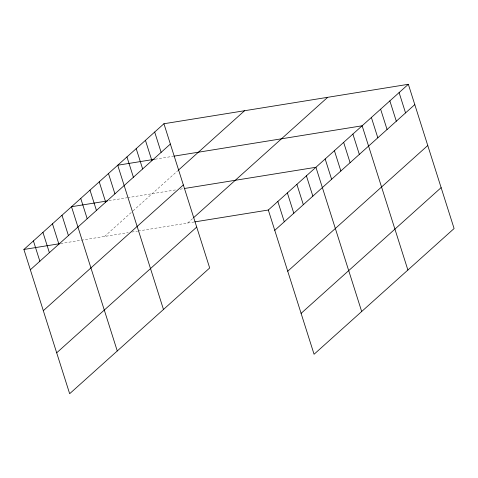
<?xml version="1.0" encoding="UTF-8"?>
<svg xmlns="http://www.w3.org/2000/svg" width="478" height="478" viewBox="0 0 478 478"><rect width="100%" height="100%" fill="white"/><g stroke="black" fill="none" stroke-linecap="round" stroke-linejoin="round"><path stroke-width="0.36" stroke-dasharray="2.39 1.79" d="M104.557 236.449L131.534 212.226M133.123 210.804L177.72 170.766M187.657 223.041L192.951 218.291M155.165 159.192L173.173 156.282M108.96 200.676L126.963 197.773M127.68 197.659L176.525 189.772M180.104 189.192L183.689 188.619M60.628 243.541L128.2 232.637M131.779 232.057L137.515 231.131M138.226 231.017L194.14 221.995"/><path stroke-width="0.72" d="M163.93 123.742L209.681 267.979L69.657 393.705L23.9 249.468L163.93 123.742L408.343 84.295L454.1 228.532L314.07 354.258L268.319 210.021L408.343 84.295M30.341 269.783L170.371 144.057M178.264 170.276L244.587 110.723M43.319 310.676L183.343 184.95M193.476 217.813L327.687 97.315M56.685 352.812L196.709 227.086M274.76 230.336L414.79 104.61M287.732 271.229L427.762 145.503M301.098 313.359L441.128 187.639M154.448 159.305L117.719 165.233L163.476 309.469M173.89 156.169L362.139 125.786L407.889 270.022M107.52 200.909L71.509 206.723L117.265 350.96M184.406 188.499L315.928 167.276L361.679 311.507M23.9 249.468L59.905 243.661M194.863 221.876L268.319 210.021M399.106 92.595L405.547 112.904M389.863 100.888L396.304 121.203M380.619 109.187L387.066 129.502M371.376 117.486L377.823 137.801M352.895 134.079L359.337 154.394M343.652 142.378L350.099 162.693M334.409 150.678L340.856 170.993M325.171 158.977L331.613 179.292M306.404 175.82L312.851 196.135M296.886 184.371L303.327 204.686M287.362 192.921L293.803 213.236M277.838 201.471L284.285 221.786M154.687 132.042L161.128 152.357M145.443 140.341L151.89 160.656M136.2 148.64L142.647 168.949M126.963 156.933L133.404 177.248M108.476 173.532L114.923 193.847M99.233 181.831L105.68 202.14M89.995 190.125L96.437 210.44M80.752 198.424L87.193 218.739M61.991 215.273L68.432 235.588M52.466 223.824L58.908 244.133M42.942 232.374L49.389 252.683M33.424 240.918L39.865 261.233"/></g></svg>
